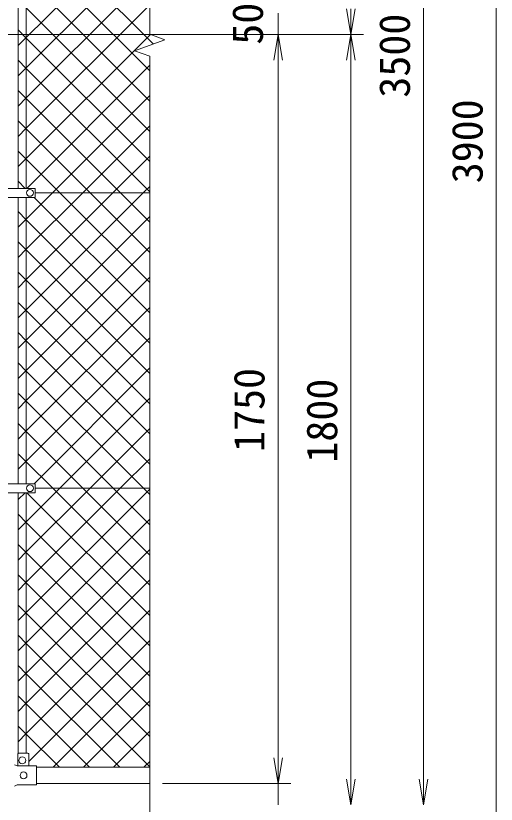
# Model space of a CAD drawing. Units: millimetres, scale not verified. Extents: x -6300 to 6300, y -4455 to 4455.
# Drawn here: x -2361 to -1238, y -1054 to 788 of the extents above; entities that cross this region are included whole.
import ezdxf
from ezdxf.enums import TextEntityAlignment as Align

# ---------------------------------------------------------------- set-up
doc = ezdxf.new("R2010")
doc.units = ezdxf.units.MM
doc.header["$LTSCALE"] = 30
for name, color, linetype, lineweight in [('0-4_D-STR1', 1, 'Continuous', 18), ('0-5_D-STR3', 3, 'Continuous', 13), ('0-6_D-STR-DIM', 7, 'Continuous', 9), ('0-7_0', 7, 'Continuous', 9), ('0-B_D-STR2', 7, 'Continuous', 9)]:
    doc.layers.add(name, color=color, linetype=linetype, lineweight=lineweight)
doc.styles.add('ＭＳ ゴシック', font='')
doc.styles.get('ＭＳ ゴシック').set_extended_font_data('MS Gothic')

# ---------------------------------------------------------------- blocks, each defined once
blk = doc.blocks.new('_Open')
at = {"layer": '0-7_0'}
blk.add_line((-30, 5), (0, 0), dxfattribs=at)
blk.add_lwpolyline([(-30, -5), (0, 0), (-30, 0)], dxfattribs=at)

msp = doc.modelspace()

# ---------------------------------------------------------------- linework, layer by layer
at = {"layer": '0-4_D-STR1'}
for p, q in [((-2312.98, -968.16), (-2047.98, -968.16)), ((-2312.98, -1006.16), (-2047.98, -1006.16))]:
    msp.add_line(p, q, dxfattribs=at)
at = {"layer": '0-5_D-STR3'}
for p, q in [((-2355.48, 1053.54), (-2355.48, 384.34)), ((-2336.48, 1053.54), (-2336.48, 384.34)), ((-2430.78, 384.34), (-2315.98, 384.34)), ((-2315.98, 384.34), (-2315.98, 363.34)), ((-2047.98, 373.84), (-2315.98, 373.84)), ((-2430.78, 363.34), (-2315.98, 363.34)), ((-2355.48, 363.34), (-2355.48, -305.66)), ((-2336.48, 363.34), (-2336.48, -305.66)), ((-2430.78, -305.66), (-2315.98, -305.66)), ((-2315.98, -305.66), (-2315.98, -326.66)), ((-2430.78, -326.66), (-2315.98, -326.66)), ((-2355.48, -935.74), (-2355.48, -326.66)), ((-2336.48, -935.06), (-2336.48, -326.66)), ((-2047.98, -316.16), (-2315.98, -316.16)), ((-2355.98, -937.06), (-2355.98, -965.06)), ((-2353.98, -935.06), (-2332.98, -935.06)), ((-2330.98, -937.06), (-2330.98, -965.06)), ((-2358.18, -965.06), (-2364.18, -962.06)), ((-2358.18, -965.06), (-2312.98, -965.06)), ((-2312.98, -1009.06), (-2312.98, -965.06)), ((-2358.18, -1009.06), (-2364.18, -1012.06)), ((-2358.18, -1009.06), (-2312.98, -1009.06))]:
    msp.add_line(p, q, dxfattribs=at)
for centre in [(-2327.98, 373.84), (-2327.98, -316.16), (-2345.98, -952.06), (-2342.98, -987.06)]:
    msp.add_circle(centre, 8, dxfattribs=at)
for centre, start, end in [((-2353.98, -937.06), 90, 180), ((-2332.98, -937.06), 0, 90)]:
    msp.add_arc(centre, 2, start, end, dxfattribs=at)
at = {"layer": '0-6_D-STR-DIM'}
for p, q in [((-2047.98, 744.49), (-2047.98, 2506.84)), ((-1407.98, -996.16), (-1407.98, 2383.84)), ((-1237.98, -1396.16), (-1237.98, 2383.84)), ((-1747.98, 793.84), (-1747.98, 743.84)), ((-2523.13, 743.84), (-1717.98, 743.84)), ((-2523.13, 743.84), (-1717.98, 743.84)), ((-2523.13, 743.84), (-1547.98, 743.84)), ((-2523.13, 743.84), (-1547.98, 743.84)), ((-2012.74, 731.66), (-2047.98, 744.49)), ((-2083.22, 706.01), (-2012.74, 731.66)), ((-2047.98, 693.19), (-2083.22, 706.01)), ((-2047.98, -1149.16), (-2047.98, 693.19)), ((-1747.98, -946.16), (-1747.98, 683.84)), ((-1747.98, 683.84), (-1747.98, 623.84)), ((-1577.98, 683.84), (-1577.98, -996.16)), ((-1747.98, -946.16), (-1747.98, -886.16)), ((-2017.98, -1006.16), (-1717.98, -1006.16)), ((-2017.98, -1006.16), (-1717.98, -1006.16)), ((-1747.98, -1056.16), (-1747.98, -1006.16))]:
    msp.add_line(p, q, dxfattribs=at)
at = {"layer": '0-B_D-STR2'}
for p, q in [((-2336.48, 736.95), (-2047.98, 1025.45)), ((-2336.48, 666.23), (-2047.98, 954.73)), ((-2047.98, 659.02), (-2336.48, 947.52)), ((-2336.48, 595.52), (-2047.98, 884.02)), ((-2047.98, 588.31), (-2336.48, 876.81)), ((-2336.48, 524.81), (-2047.98, 813.31)), ((-2047.98, 517.6), (-2336.48, 806.1)), ((-2336.48, 735.39), (-2355.48, 754.39)), ((-2355.48, 717.95), (-2336.48, 736.95)), ((-2047.98, 446.89), (-2336.48, 735.39)), ((-2336.48, 664.68), (-2355.48, 683.68)), ((-2355.48, 647.23), (-2336.48, 666.23)), ((-2047.98, 376.18), (-2336.48, 664.68)), ((-2335.53, 384.34), (-2047.98, 671.89)), ((-2336.48, 593.97), (-2355.48, 612.97)), ((-2355.48, 576.52), (-2336.48, 595.52)), ((-2116.35, 373.84), (-2336.48, 593.97)), ((-2275.32, 373.84), (-2047.98, 601.18)), ((-2336.48, 523.26), (-2355.48, 542.26)), ((-2355.48, 505.81), (-2336.48, 524.81)), ((-2187.06, 373.84), (-2336.48, 523.26)), ((-2204.61, 373.84), (-2047.98, 530.47)), ((-2336.48, 452.55), (-2355.48, 471.55)), ((-2257.77, 373.84), (-2336.48, 452.55)), ((-2133.9, 373.84), (-2047.98, 459.76)), ((-2338.98, 384.34), (-2355.48, 400.84)), ((-2063.19, 373.84), (-2047.98, 389.05)), ((-2336.48, 312.68), (-2275.32, 373.84)), ((-2336.48, 241.97), (-2204.61, 373.84)), ((-2336.48, 171.26), (-2133.9, 373.84)), ((-2336.48, 100.55), (-2063.19, 373.84)), ((-2047.98, 164.05), (-2257.77, 373.84)), ((-2047.98, 234.76), (-2187.06, 373.84)), ((-2047.98, 305.47), (-2116.35, 373.84)), ((-2047.98, 93.34), (-2317.98, 363.34)), ((-2336.48, 311.13), (-2355.48, 330.13)), ((-2336.48, 29.84), (-2047.98, 318.34)), ((-2355.48, 293.68), (-2336.48, 312.68)), ((-2047.98, 22.63), (-2336.48, 311.13)), ((-2336.48, 240.42), (-2355.48, 259.42)), ((-2355.48, 222.97), (-2336.48, 241.97)), ((-2336.48, -40.87), (-2047.98, 247.63)), ((-2047.98, -48.08), (-2336.48, 240.42)), ((-2336.48, 169.71), (-2355.48, 188.71)), ((-2355.48, 152.26), (-2336.48, 171.26)), ((-2336.48, -111.58), (-2047.98, 176.92)), ((-2047.98, -118.79), (-2336.48, 169.71)), ((-2336.48, 99), (-2355.48, 118)), ((-2355.48, 81.55), (-2336.48, 100.55)), ((-2336.48, -182.29), (-2047.98, 106.21)), ((-2047.98, -189.5), (-2336.48, 99)), ((-2336.48, 28.29), (-2355.48, 47.29)), ((-2355.48, 10.84), (-2336.48, 29.84)), ((-2336.48, -253), (-2047.98, 35.5)), ((-2047.98, -260.21), (-2336.48, 28.29)), ((-2336.48, -42.43), (-2355.48, -23.43)), ((-2318.42, -305.66), (-2047.98, -35.21)), ((-2355.48, -59.87), (-2336.48, -40.87)), ((-2062.74, -316.16), (-2336.48, -42.43)), ((-2336.48, -113.14), (-2355.48, -94.14)), ((-2258.21, -316.16), (-2047.98, -105.93)), ((-2355.48, -130.58), (-2336.48, -111.58)), ((-2133.45, -316.16), (-2336.48, -113.14)), ((-2336.48, -183.85), (-2355.48, -164.85)), ((-2355.48, -201.29), (-2336.48, -182.29)), ((-2204.16, -316.16), (-2336.48, -183.85)), ((-2187.5, -316.16), (-2047.98, -176.64)), ((-2336.48, -254.56), (-2355.48, -235.56)), ((-2355.48, -272), (-2336.48, -253)), ((-2274.87, -316.16), (-2336.48, -254.56)), ((-2116.79, -316.16), (-2047.98, -247.35)), ((-2355.48, -342.71), (-2339.42, -326.66)), ((-2336.48, -394.43), (-2258.21, -316.16)), ((-2336.48, -465.14), (-2187.5, -316.16)), ((-2336.48, -535.85), (-2116.79, -316.16)), ((-2336.48, -606.56), (-2047.98, -318.06)), ((-2047.98, -613.77), (-2335.08, -326.66)), ((-2047.98, -543.06), (-2274.87, -316.16)), ((-2047.98, -472.35), (-2204.16, -316.16)), ((-2047.98, -401.64), (-2133.45, -316.16)), ((-2047.98, -330.93), (-2062.74, -316.16)), ((-2336.48, -395.98), (-2355.48, -376.98)), ((-2355.48, -413.43), (-2336.48, -394.43)), ((-2336.48, -677.27), (-2047.98, -388.77)), ((-2047.98, -684.48), (-2336.48, -395.98)), ((-2336.48, -466.69), (-2355.48, -447.69)), ((-2336.48, -747.98), (-2047.98, -459.48)), ((-2355.48, -484.14), (-2336.48, -465.14)), ((-2047.98, -755.19), (-2336.48, -466.69)), ((-2336.48, -537.4), (-2355.48, -518.4)), ((-2336.48, -818.69), (-2047.98, -530.19)), ((-2355.48, -554.85), (-2336.48, -535.85)), ((-2047.98, -825.9), (-2336.48, -537.4)), ((-2336.48, -608.11), (-2355.48, -589.11)), ((-2355.48, -625.56), (-2336.48, -606.56)), ((-2336.48, -889.4), (-2047.98, -600.9)), ((-2047.98, -896.61), (-2336.48, -608.11)), ((-2336.48, -678.82), (-2355.48, -659.82)), ((-2355.48, -696.27), (-2336.48, -677.27)), ((-2047.98, -967.32), (-2336.48, -678.82)), ((-2330.98, -954.61), (-2047.98, -671.61)), ((-2336.48, -749.53), (-2355.48, -730.53)), ((-2355.48, -766.98), (-2336.48, -747.98)), ((-2117.85, -968.16), (-2336.48, -749.53)), ((-2273.82, -968.16), (-2047.98, -742.32)), ((-2336.48, -820.24), (-2355.48, -801.24)), ((-2355.48, -837.69), (-2336.48, -818.69)), ((-2188.56, -968.16), (-2336.48, -820.24)), ((-2203.11, -968.16), (-2047.98, -813.03)), ((-2336.48, -890.95), (-2355.48, -871.95)), ((-2132.4, -968.16), (-2047.98, -883.74)), ((-2355.48, -908.4), (-2336.48, -889.4)), ((-2259.27, -968.16), (-2336.48, -890.95)), ((-2061.69, -968.16), (-2047.98, -954.45))]:
    msp.add_line(p, q, dxfattribs=at)
for points in [[(-2039.99, 721.75), (-2336.48, 1018.23), (-2355.48, 1037.23)], [(-2355.48, 435.1), (-2336.48, 454.1), (-2046.59, 743.99)]]:
    msp.add_lwpolyline(points, dxfattribs=at)

# ---------------------------------------------------------------- block references
at = {"layer": '0-6_D-STR-DIM', "xscale": 2, "yscale": 2}
for p, rotation in [((-1577.98, 743.84), 270), ((-1747.98, 743.84), 90), ((-1747.98, 743.84), 90), ((-1577.98, 743.84), 90), ((-1747.98, -1006.16), 270), ((-1747.98, -1006.16), 270), ((-1577.98, -1056.16), 270), ((-1407.98, -1056.16), 270)]:
    msp.add_blockref('_Open', p, dxfattribs=dict(at, rotation=rotation))

# ---------------------------------------------------------------- texts
at = {"layer": '0-6_D-STR-DIM', "style": 'ＭＳ ゴシック'}
for s, p in [('50', (-1761.64, 719.9)), ('3500', (-1418.1, 596.15)), ('3900', (-1248.1, 396.15)), ('1750', (-1758.1, -231.51)), ('1800', (-1588.1, -256.51))]:
    msp.add_text(s, height=72.14, rotation=90, dxfattribs=at).set_placement(p, align=Align.BOTTOM_LEFT)

doc.saveas('drawing.dxf')
